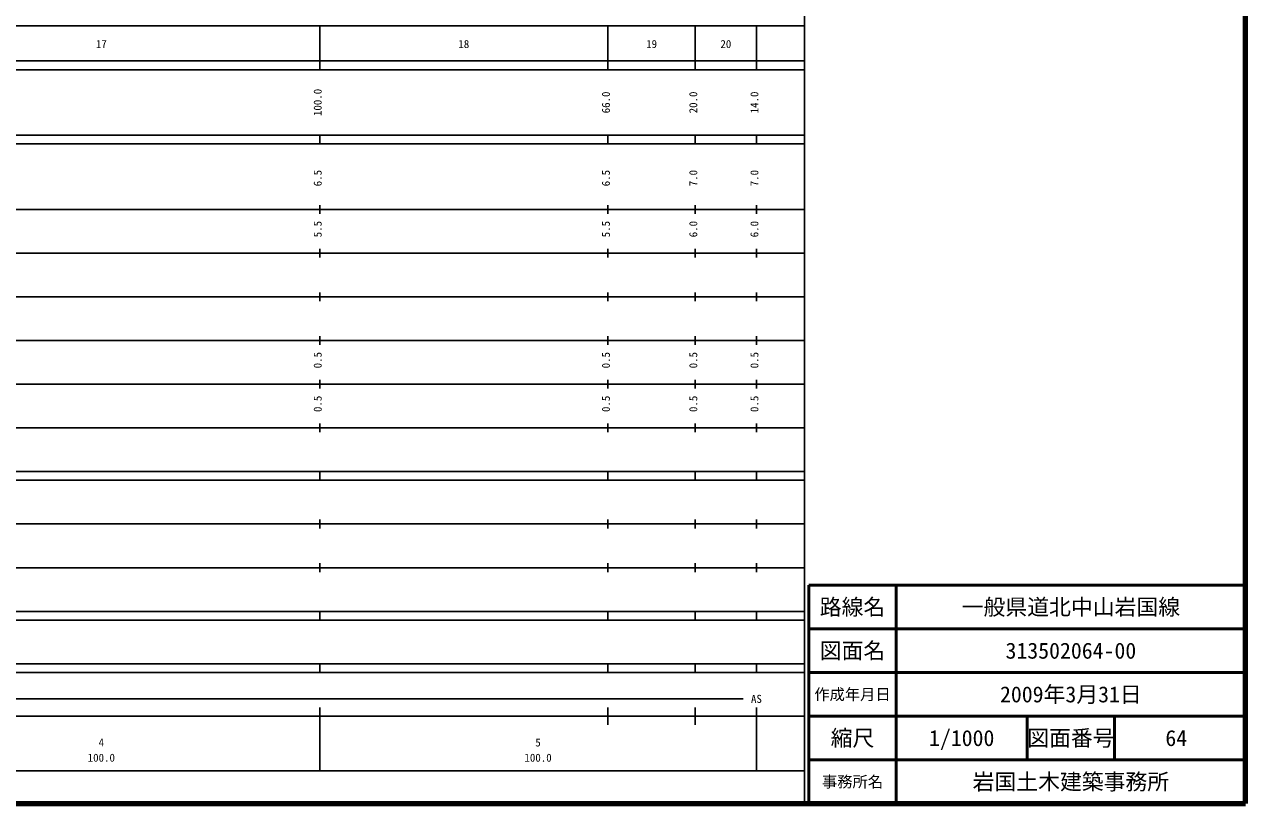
# Model space of a CAD drawing. Units: millimetres on the paper, enlarged 1000 times. Extents: x 40000 to 680000, y 20000 to 380000.
# Drawn here: x 400394 to 680000, y 20000 to 198357 of the extents above; entities that cross this region are included whole.
import ezdxf
from ezdxf.enums import TextEntityAlignment as Align

# ---------------------------------------------------------------- set-up
doc = ezdxf.new("R2010")
doc.units = ezdxf.units.MM
doc.header["$LTSCALE"] = 1000
for name, color, linetype, lineweight in [('M-TTL', 2, 'Continuous', 140), ('M-TTL-BAND', 7, 'Continuous', 25), ('M-TTL-FRAM', 2, 'Continuous', 50), ('M-TTL-LINE', 7, 'Continuous', 50)]:
    doc.layers.add(name, color=color, linetype=linetype, lineweight=lineweight)
doc.layers.add('M-TTL-TXT', color=7, linetype='Continuous')
doc.styles.add('ＭＳ ゴシック', font='')
doc.styles.get('ＭＳ ゴシック').set_extended_font_data('MS Gothic')

msp = doc.modelspace()

# ---------------------------------------------------------------- linework, layer by layer
at = {"layer": 'M-TTL'}
for p, q in [((680000, 20000), (680000, 380000)), ((40000, 20000), (680000, 20000))]:
    msp.add_line(p, q, dxfattribs=at)
at = {"layer": 'M-TTL-BAND'}
for p, q in [((579000, 20000), (579000, 370000)), ((68000, 198000), (579000, 198000)), ((468000, 188000), (468000, 198000)), ((534000, 188000), (534000, 198000)), ((554000, 188000), (554000, 198000)), ((568000, 188000), (568000, 198000)), ((40000, 190000), (579000, 190000)), ((40000, 188000), (579000, 188000)), ((40000, 173000), (579000, 173000)), ((40000, 171000), (579000, 171000)), ((468000, 171000), (468000, 173000)), ((534000, 171000), (534000, 173000)), ((554000, 171000), (554000, 173000)), ((568000, 171000), (568000, 173000)), ((468000, 155000), (468000, 157000)), ((534000, 155000), (534000, 157000)), ((554000, 155000), (554000, 157000)), ((568000, 155000), (568000, 157000)), ((40000, 156000), (579000, 156000)), ((46000, 146000), (579000, 146000)), ((468000, 145000), (468000, 147000)), ((534000, 145000), (534000, 147000)), ((554000, 145000), (554000, 147000)), ((568000, 145000), (568000, 147000)), ((52000, 136000), (579000, 136000)), ((468000, 135000), (468000, 137000)), ((534000, 135000), (534000, 137000)), ((554000, 135000), (554000, 137000)), ((568000, 135000), (568000, 137000)), ((46000, 126000), (579000, 126000)), ((468000, 125000), (468000, 127000)), ((534000, 125000), (534000, 127000)), ((554000, 125000), (554000, 127000)), ((568000, 125000), (568000, 127000)), ((52000, 116000), (579000, 116000)), ((468000, 115000), (468000, 117000)), ((534000, 115000), (534000, 117000)), ((554000, 115000), (554000, 117000)), ((568000, 115000), (568000, 117000)), ((468000, 105000), (468000, 107000)), ((534000, 105000), (534000, 107000)), ((554000, 105000), (554000, 107000)), ((568000, 105000), (568000, 107000)), ((46000, 106000), (579000, 106000)), ((40000, 96000), (579000, 96000)), ((468000, 94000), (468000, 96000)), ((534000, 94000), (534000, 96000)), ((554000, 94000), (554000, 96000)), ((568000, 94000), (568000, 96000)), ((40000, 94000), (579000, 94000)), ((49000, 84000), (579000, 84000)), ((468000, 83000), (468000, 85000)), ((534000, 83000), (534000, 85000)), ((554000, 83000), (554000, 85000)), ((568000, 83000), (568000, 85000)), ((40000, 74000), (579000, 74000)), ((468000, 73000), (468000, 75000)), ((534000, 73000), (534000, 75000)), ((554000, 73000), (554000, 75000)), ((568000, 73000), (568000, 75000)), ((40000, 64000), (579000, 64000)), ((40000, 62000), (579000, 62000)), ((468000, 62000), (468000, 64000)), ((534000, 62000), (534000, 64000)), ((554000, 62000), (554000, 64000)), ((568000, 62000), (568000, 64000)), ((40000, 52000), (579000, 52000)), ((468000, 50000), (468000, 52000)), ((534000, 50000), (534000, 52000)), ((554000, 50000), (554000, 52000)), ((568000, 50000), (568000, 52000)), ((40000, 50000), (579000, 50000)), ((71000, 44000), (565000, 44000)), ((468000, 27500), (468000, 42000)), ((534000, 38000), (534000, 42000)), ((554000, 38000), (554000, 42000)), ((568000, 27500), (568000, 42000)), ((40000, 40000), (579000, 40000)), ((68000, 27500), (579000, 27500))]:
    msp.add_line(p, q, dxfattribs=at)
at = {"layer": 'M-TTL-FRAM'}
for p, q in [((680000, 70000), (580000, 70000)), ((580000, 70000), (580000, 20000))]:
    msp.add_line(p, q, dxfattribs=at)
at = {"layer": 'M-TTL-LINE'}
for p, q in [((600000, 70000), (600000, 20000)), ((680000, 60000), (580000, 60000)), ((680000, 50000), (580000, 50000)), ((680000, 40000), (580000, 40000)), ((630000, 40000), (630000, 30000)), ((650000, 40000), (650000, 30000)), ((680000, 30000), (580000, 30000))]:
    msp.add_line(p, q, dxfattribs=at)

# ---------------------------------------------------------------- texts
at = {"layer": 'M-TTL-BAND', "style": 'ＭＳ ゴシック'}
for s, p in [('17', (418000, 192405)), ('18', (501000, 192405)), ('19', (544000, 192405)), ('20', (561000, 192405)), ('AS', (568000, 42500)), ('4', (418000, 32523)), ('5', (518000, 32523)), ('100.0', (418000, 29033)), ('100.0', (518000, 29033))]:
    msp.add_text(s, height=1833, dxfattribs=at).set_placement(p, align=Align.BOTTOM_CENTER)
for s, p in [('100.0', (469000, 180500)), ('66.0', (535000, 180500)), ('20.0', (555000, 180500)), ('14.0', (569000, 180500)), ('6.5', (469000, 163174)), ('6.5', (535000, 163174)), ('7.0', (555000, 163174)), ('7.0', (569000, 163174)), ('5.5', (469000, 151500)), ('5.5', (535000, 151500)), ('6.0', (555000, 151500)), ('6.0', (569000, 151500)), ('0.5', (469000, 121500)), ('0.5', (535000, 121500)), ('0.5', (555000, 121500)), ('0.5', (569000, 121500)), ('0.5', (469000, 111500)), ('0.5', (535000, 111500)), ('0.5', (555000, 111500)), ('0.5', (569000, 111500))]:
    msp.add_text(s, height=1833, rotation=90, dxfattribs=at).set_placement(p, align=Align.BOTTOM_CENTER)
at = {"layer": 'M-TTL-TXT', "style": 'ＭＳ ゴシック'}
for s, height, p in [('路線名', 3666, (590000, 65000)), ('路線名', 3666, (590000, 65000)), ('一般県道北中山岩国線', 3666, (640000, 65000)), ('図面名', 3666, (590000, 55000)), ('図面名', 3666, (590000, 55000)), ('313502064-00', 3666, (640000, 55000)), ('作成年月日', 2566, (590000, 45000)), ('作成年月日', 2566, (590000, 45000)), ('2009年3月31日', 3666, (640000, 45000)), ('縮尺', 3666, (590000, 35000)), ('縮尺', 3666, (590000, 35000)), ('1/1000', 3666, (615000, 35000)), ('図面番号', 3666, (640000, 35000)), ('図面番号', 3666, (640000, 35000)), ('64', 3666, (664125, 35000)), ('事務所名', 2566, (590000, 25000)), ('事務所名', 2566, (590000, 25000)), ('岩国土木建築事務所', 3666, (640000, 25000))]:
    msp.add_text(s, height=height, dxfattribs=at).set_placement(p, align=Align.MIDDLE_CENTER)

doc.saveas('drawing.dxf')
